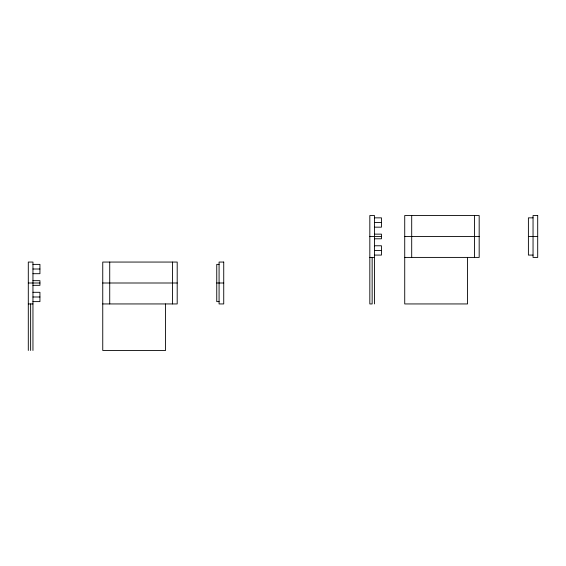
<?xml version="1.0" encoding="UTF-8"?>
<svg xmlns="http://www.w3.org/2000/svg" width="566" height="566" viewBox="0 0 566 566"><rect width="100%" height="100%" fill="white"/><g stroke="black" fill="none" stroke-linecap="round" stroke-linejoin="round"><path stroke-width="0.85" d="M374.48 217.853L381.456 217.853L381.456 227.164L374.48 227.164M533.045 217.853L528.396 217.853L528.396 255.082L533.045 255.082M374.48 222.473L381.456 222.473M374.48 234.14L381.456 234.14L381.456 238.795L374.48 238.795M369.824 236.468L381.456 236.468M404.725 236.468L479.176 236.468M528.396 236.468L537.7 236.468M374.48 245.778L381.456 245.778L381.456 255.082L374.48 255.082M374.48 250.462L381.456 250.462M369.824 257.41L374.48 257.41M404.725 257.41L479.176 257.41L479.176 215.533L404.725 215.533L404.725 303.942L467.544 303.942L467.544 257.41M32.955 264.386L39.931 264.386L39.931 273.696L32.955 273.696M219.077 264.386L216.75 264.386L216.75 301.614L219.077 301.614M32.955 269.006L39.931 269.006M32.955 280.672L39.931 280.672L39.931 285.328L32.955 285.328M28.3 283L39.931 283M102.75 283L177.2 283M216.75 283L223.733 283M32.955 292.304L39.931 292.304L39.931 301.614L32.955 301.614M32.955 296.994L39.931 296.994M28.3 303.942L32.955 303.942M102.75 303.942L177.2 303.942L177.2 262.058L102.75 262.058L102.75 350.467L165.569 350.467L165.569 303.942M474.52 215.533L474.52 257.41M411.701 215.533L411.701 257.41M374.48 303.942L374.48 215.533L369.824 215.533L369.824 303.942L372.152 303.942L372.152 257.41M172.545 262.058L172.545 303.942M109.726 262.058L109.726 303.942M32.955 350.467L32.955 262.058L28.3 262.058L28.3 350.467M30.628 303.942L30.628 350.467M537.7 215.533L533.045 215.533L533.045 257.41L537.7 257.41L537.7 215.533M223.733 262.058L219.077 262.058L219.077 303.942L223.733 303.942L223.733 262.058"/></g></svg>
